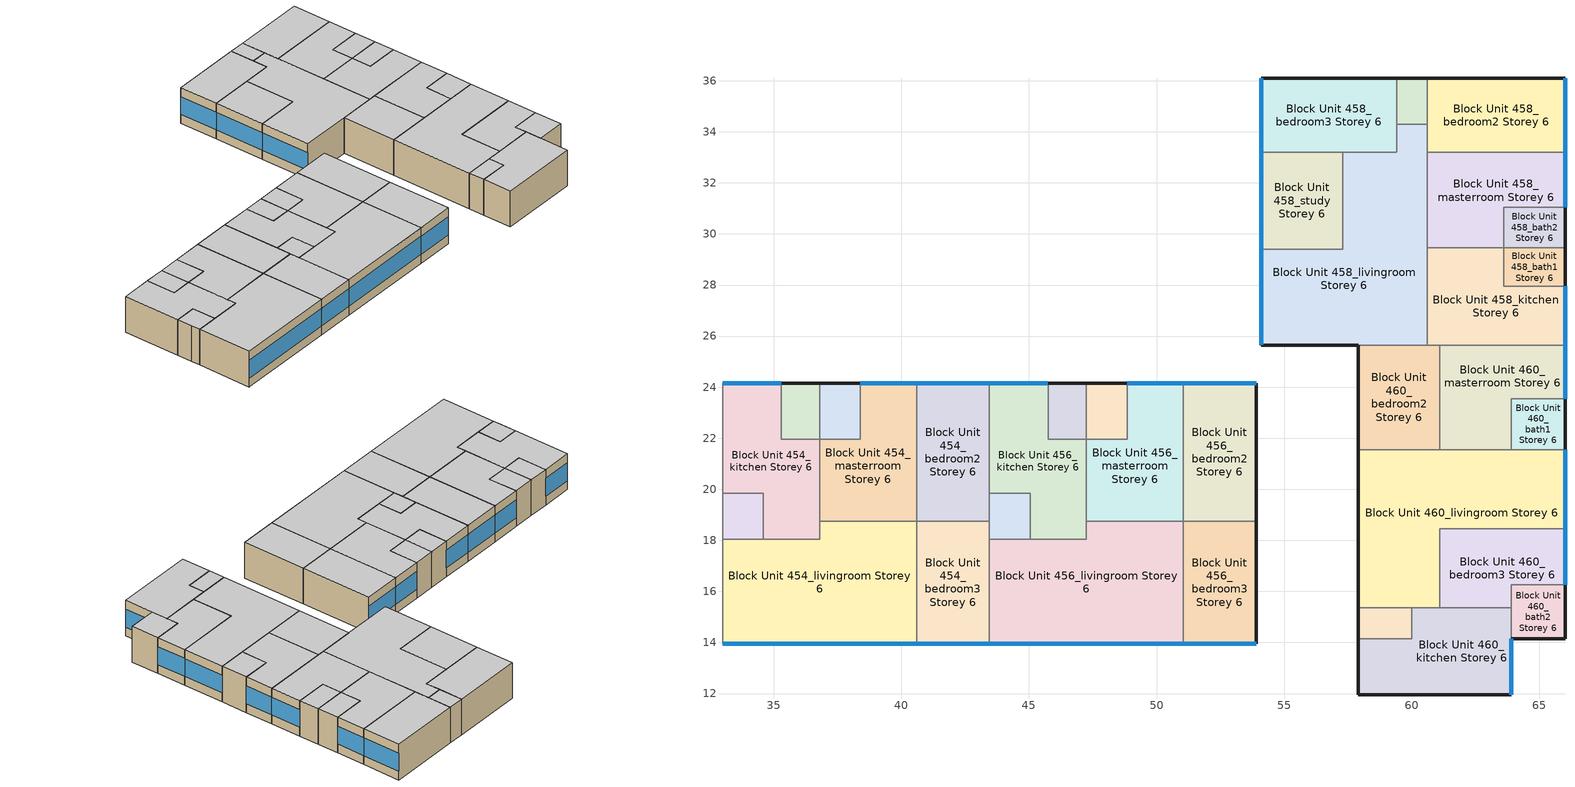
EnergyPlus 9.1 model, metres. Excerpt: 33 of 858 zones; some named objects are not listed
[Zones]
Block Unit 454_masterroom Storey 6
 floor adiabatic (Project Floor): 40.6,24.15 40.6,18.75 36.8,18.75 36.8,21.95 38.4,21.95 38.4,24.15 z20.4
 wall outside (Project Wall): 40.6,24.15 38.4,24.15 z20.4:23.2
 wall to Block Unit 454_bath2 Storey 6 (Project Wall): 38.4,24.15 38.4,21.95 36.8,21.95 z20.4:23.2
 wall to Block Unit 454_kitchen Storey 6 (Project Wall): 36.8,21.95 36.8,18.75 z20.4:23.2
 wall to Block Unit 454_livingroom Storey 6 (Project Wall): 36.8,18.75 40.6,18.75 z20.4:23.2
 wall to Block Unit 454_bedroom2 Storey 6 (Project Wall): 40.6,18.75 40.6,24.15 z20.4:23.2
 window (Project External Window): 40.6,24.15 38.4,24.15 z21.1:22.5
 ceiling adiabatic (Project Ceiling): 40.6,18.75 40.6,24.15 38.4,24.15 38.4,21.95 36.8,21.95 36.8,18.75 z23.2
Block Unit 454_bedroom2 Storey 6
 floor adiabatic (Project Floor): 43.45,24.15 43.45,18.75 40.6,18.75 40.6,24.15 z20.4
 wall outside (Project Wall): 43.45,24.15 40.6,24.15 z20.4:23.2
 wall to Block Unit 454_bedroom3 Storey 6 (Project Wall): 40.6,18.75 43.45,18.75 z20.4:23.2
 wall to Block Unit 456_kitchen Storey 6 (Project Wall): 43.45,19.85 43.45,24.15 z20.4:23.2
 wall to Block Unit 456_store Storey 6 (Project Wall): 43.45,18.75 43.45,19.85 z20.4:23.2
 window (Project External Window): 43.45,24.15 40.6,24.15 z21.1:22.5
 ceiling adiabatic (Project Ceiling): 43.45,18.75 43.45,24.15 40.6,24.15 40.6,18.75 z23.2
Block Unit 454_bedroom3 Storey 6
 floor adiabatic (Project Floor): 43.45,18.75 43.45,13.95 40.6,13.95 40.6,18.75 z20.4
 wall outside (Project Wall): 40.6,13.95 43.45,13.95 z20.4:23.2
 wall to Block Unit 454_livingroom Storey 6 (Project Wall): 40.6,18.75 40.6,13.95 z20.4:23.2
 wall to Block Unit 456_store Storey 6 (Project Wall): 43.45,18.05 43.45,18.75 z20.4:23.2
 wall to Block Unit 456_livingroom Storey 6 (Project Wall): 43.45,13.95 43.45,18.05 z20.4:23.2
 window (Project External Window): 40.6,13.95 43.45,13.95 z21.1:22.5
 ceiling adiabatic (Project Ceiling): 43.45,13.95 43.45,18.75 40.6,18.75 40.6,13.95 z23.2
Block Unit 454_bath1 Storey 6
 floor adiabatic (Project Floor): 36.8,24.15 36.8,21.95 35.3,21.95 35.3,24.15 z20.4
 wall outside (Project Wall): 36.8,24.15 35.3,24.15 z20.4:23.2
 wall to Block Unit 454_kitchen Storey 6 (Project Wall): 35.3,24.15 35.3,21.95 36.8,21.95 z20.4:23.2
 wall to Block Unit 454_bath2 Storey 6 (Project Wall): 36.8,21.95 36.8,24.15 z20.4:23.2
 ceiling adiabatic (Project Ceiling): 36.8,21.95 36.8,24.15 35.3,24.15 35.3,21.95 z23.2
Block Unit 454_bath2 Storey 6
 floor adiabatic (Project Floor): 38.4,24.15 38.4,21.95 36.8,21.95 36.8,24.15 z20.4
 wall outside (Project Wall): 38.4,24.15 36.8,24.15 z20.4:23.2
 ceiling adiabatic (Project Ceiling): 38.4,21.95 38.4,24.15 36.8,24.15 36.8,21.95 z23.2
Block Unit 454_kitchen Storey 6
 floor adiabatic (Project Floor): 35.3,24.15 35.3,21.95 36.8,21.95 36.8,18.05 34.6,18.05 34.6,19.85 33,19.85 33,24.15 z20.4
 wall outside (Project Wall): 35.3,24.15 33,24.15 z20.4:23.2
 wall to Block Unit 452_bedroom2 Storey 6 (Project Wall): 33,24.15 33,19.85 z20.4:23.2
 wall to Block Unit 454_livingroom Storey 6 (Project Wall): 34.6,18.05 36.8,18.05 36.8,18.75 z20.4:23.2
 wall to Block Unit 454_store Storey 6 (Project Wall): 33,19.85 34.6,19.85 34.6,18.05 z20.4:23.2
 window (Project External Window): 35.3,24.15 33,24.15 z21.1:22.5
 ceiling adiabatic (Project Ceiling): 36.8,18.05 36.8,21.95 35.3,21.95 35.3,24.15 33,24.15 33,19.85 34.6,19.85 34.6,18.05 z23.2
Block Unit 454_store Storey 6
 floor adiabatic (Project Floor): 34.6,19.85 34.6,18.05 33,18.05 33,19.85 z20.4
 wall to Block Unit 452_bedroom2 Storey 6 (Project Wall): 33,19.85 33,18.75 z20.4:23.2
 wall to Block Unit 452_bedroom3 Storey 6 (Project Wall): 33,18.75 33,18.05 z20.4:23.2
 wall to Block Unit 454_livingroom Storey 6 (Project Wall): 33,18.05 34.6,18.05 z20.4:23.2
 ceiling adiabatic (Project Ceiling): 34.6,18.05 34.6,19.85 33,19.85 33,18.05 z23.2
Block Unit 454_livingroom Storey 6
 floor adiabatic (Project Floor): 40.6,18.75 40.6,13.95 33,13.95 33,18.05 36.8,18.05 36.8,18.75 z20.4
 wall outside (Project Wall): 33,13.95 40.6,13.95 z20.4:23.2
 wall to Block Unit 452_bedroom3 Storey 6 (Project Wall): 33,18.05 33,13.95 z20.4:23.2
 window (Project External Window): 33,13.95 40.6,13.95 z21.1:22.5
 ceiling adiabatic (Project Ceiling): 40.6,13.95 40.6,18.75 36.8,18.75 36.8,18.05 33,18.05 33,13.95 z23.2
Block Unit 456_masterroom Storey 6
 floor adiabatic (Project Floor): 51.05,24.15 51.05,18.75 47.25,18.75 47.25,21.95 48.85,21.95 48.85,24.15 z20.4
 wall outside (Project Wall): 51.05,24.15 48.85,24.15 z20.4:23.2
 wall to Block Unit 456_bath2 Storey 6 (Project Wall): 48.85,24.15 48.85,21.95 47.25,21.95 z20.4:23.2
 wall to Block Unit 456_kitchen Storey 6 (Project Wall): 47.25,21.95 47.25,18.75 z20.4:23.2
 wall to Block Unit 456_livingroom Storey 6 (Project Wall): 47.25,18.75 51.05,18.75 z20.4:23.2
 wall to Block Unit 456_bedroom2 Storey 6 (Project Wall): 51.05,18.75 51.05,24.15 z20.4:23.2
 window (Project External Window): 51.05,24.15 48.85,24.15 z21.1:22.5
 ceiling adiabatic (Project Ceiling): 51.05,18.75 51.05,24.15 48.85,24.15 48.85,21.95 47.25,21.95 47.25,18.75 z23.2
Block Unit 456_bedroom2 Storey 6
 floor adiabatic (Project Floor): 53.9,24.15 53.9,18.75 51.05,18.75 51.05,24.15 z20.4
 wall outside (Project Wall): 53.9,18.75 53.9,24.15 51.05,24.15 z20.4:23.2
 wall to Block Unit 456_bedroom3 Storey 6 (Project Wall): 51.05,18.75 53.9,18.75 z20.4:23.2
 window (Project External Window): 53.9,24.15 51.05,24.15 z21.1:22.5
 ceiling adiabatic (Project Ceiling): 53.9,18.75 53.9,24.15 51.05,24.15 51.05,18.75 z23.2
Block Unit 456_bedroom3 Storey 6
 floor adiabatic (Project Floor): 53.9,18.75 53.9,13.95 51.05,13.95 51.05,18.75 z20.4
 wall outside (Project Wall): 51.05,13.95 53.9,13.95 53.9,18.75 z20.4:23.2
 wall to Block Unit 456_livingroom Storey 6 (Project Wall): 51.05,18.75 51.05,13.95 z20.4:23.2
 window (Project External Window): 51.05,13.95 53.9,13.95 z21.1:22.5
 ceiling adiabatic (Project Ceiling): 53.9,13.95 53.9,18.75 51.05,18.75 51.05,13.95 z23.2
Block Unit 456_bath1 Storey 6
 floor adiabatic (Project Floor): 47.25,24.15 47.25,21.95 45.75,21.95 45.75,24.15 z20.4
 wall outside (Project Wall): 47.25,24.15 45.75,24.15 z20.4:23.2
 wall to Block Unit 456_kitchen Storey 6 (Project Wall): 45.75,24.15 45.75,21.95 47.25,21.95 z20.4:23.2
 wall to Block Unit 456_bath2 Storey 6 (Project Wall): 47.25,21.95 47.25,24.15 z20.4:23.2
 ceiling adiabatic (Project Ceiling): 47.25,21.95 47.25,24.15 45.75,24.15 45.75,21.95 z23.2
Block Unit 456_bath2 Storey 6
 floor adiabatic (Project Floor): 48.85,24.15 48.85,21.95 47.25,21.95 47.25,24.15 z20.4
 wall outside (Project Wall): 48.85,24.15 47.25,24.15 z20.4:23.2
 ceiling adiabatic (Project Ceiling): 48.85,21.95 48.85,24.15 47.25,24.15 47.25,21.95 z23.2
Block Unit 456_kitchen Storey 6
 floor adiabatic (Project Floor): 45.75,24.15 45.75,21.95 47.25,21.95 47.25,18.05 45.05,18.05 45.05,19.85 43.45,19.85 43.45,24.15 z20.4
 wall outside (Project Wall): 45.75,24.15 43.45,24.15 z20.4:23.2
 wall to Block Unit 456_livingroom Storey 6 (Project Wall): 45.05,18.05 47.25,18.05 47.25,18.75 z20.4:23.2
 wall to Block Unit 456_store Storey 6 (Project Wall): 43.45,19.85 45.05,19.85 45.05,18.05 z20.4:23.2
 window (Project External Window): 45.75,24.15 43.45,24.15 z21.1:22.5
 ceiling adiabatic (Project Ceiling): 47.25,18.05 47.25,21.95 45.75,21.95 45.75,24.15 43.45,24.15 43.45,19.85 45.05,19.85 45.05,18.05 z23.2
Block Unit 456_store Storey 6
 floor adiabatic (Project Floor): 45.05,19.85 45.05,18.05 43.45,18.05 43.45,19.85 z20.4
 wall to Block Unit 456_livingroom Storey 6 (Project Wall): 43.45,18.05 45.05,18.05 z20.4:23.2
 ceiling adiabatic (Project Ceiling): 45.05,18.05 45.05,19.85 43.45,19.85 43.45,18.05 z23.2
Block Unit 456_livingroom Storey 6
 floor adiabatic (Project Floor): 51.05,18.75 51.05,13.95 43.45,13.95 43.45,18.05 47.25,18.05 47.25,18.75 z20.4
 wall outside (Project Wall): 43.45,13.95 51.05,13.95 z20.4:23.2
 window (Project External Window): 43.45,13.95 51.05,13.95 z21.1:22.5
 ceiling adiabatic (Project Ceiling): 51.05,13.95 51.05,18.75 47.25,18.75 47.25,18.05 43.45,18.05 43.45,13.95 z23.2
Block Unit 458_masterroom Storey 6
 floor adiabatic (Project Floor): 66,33.2 66,31.05 63.6,31.05 63.6,29.45 60.6,29.45 60.6,33.2 z20.4
 wall outside (Project Wall): 66,31.05 66,33.2 z20.4:23.2
 wall to Block Unit 458_bedroom2 Storey 6 (Project Wall): 66,33.2 60.6,33.2 z20.4:23.2
 wall to Block Unit 458_livingroom Storey 6 (Project Wall): 60.6,33.2 60.6,29.45 z20.4:23.2
 wall to Block Unit 458_kitchen Storey 6 (Project Wall): 60.6,29.45 63.6,29.45 z20.4:23.2
 wall to Block Unit 458_bath2 Storey 6 (Project Wall): 63.6,29.45 63.6,31.05 66,31.05 z20.4:23.2
 window (Project External Window): 66,31.05 66,33.2 z21.1:22.5
 ceiling adiabatic (Project Ceiling): 66,31.05 66,33.2 60.6,33.2 60.6,29.45 63.6,29.45 63.6,31.05 z23.2
Block Unit 458_bedroom2 Storey 6
 floor adiabatic (Project Floor): 66,36.1 66,33.2 60.6,33.2 60.6,36.1 z20.4
 wall outside (Project Wall): 66,33.2 66,36.1 60.6,36.1 z20.4:23.2
 wall to Block Unit 458_store Storey 6 (Project Wall): 60.6,36.1 60.6,34.3 z20.4:23.2
 wall to Block Unit 458_livingroom Storey 6 (Project Wall): 60.6,34.3 60.6,33.2 z20.4:23.2
 window (Project External Window): 66,33.2 66,36.1 z21.1:22.5
 ceiling adiabatic (Project Ceiling): 66,33.2 66,36.1 60.6,36.1 60.6,33.2 z23.2
Block Unit 458_bedroom3 Storey 6
 floor adiabatic (Project Floor): 59.4,36.1 59.4,33.2 54.1,33.2 54.1,36.1 z20.4
 wall outside (Project Wall): 59.4,36.1 54.1,36.1 54.1,33.2 z20.4:23.2
 wall to Block Unit 458_study Storey 6 (Project Wall): 54.1,33.2 57.3,33.2 z20.4:23.2
 wall to Block Unit 458_livingroom Storey 6 (Project Wall): 57.3,33.2 59.4,33.2 59.4,34.3 z20.4:23.2
 wall to Block Unit 458_store Storey 6 (Project Wall): 59.4,34.3 59.4,36.1 z20.4:23.2
 window (Project External Window): 54.1,36.1 54.1,33.2 z21.1:22.5
 ceiling adiabatic (Project Ceiling): 59.4,33.2 59.4,36.1 54.1,36.1 54.1,33.2 z23.2
Block Unit 458_study Storey 6
 floor adiabatic (Project Floor): 57.3,33.2 57.3,29.4 54.1,29.4 54.1,33.2 z20.4
 wall outside (Project Wall): 54.1,33.2 54.1,29.4 z20.4:23.2
 wall to Block Unit 458_livingroom Storey 6 (Project Wall): 54.1,29.4 57.3,29.4 57.3,33.2 z20.4:23.2
 window (Project External Window): 54.1,33.2 54.1,29.4 z21.1:22.5
 ceiling adiabatic (Project Ceiling): 57.3,29.4 57.3,33.2 54.1,33.2 54.1,29.4 z23.2
Block Unit 458_bath1 Storey 6
 floor adiabatic (Project Floor): 66,29.45 66,27.95 63.6,27.95 63.6,29.45 z20.4
 wall outside (Project Wall): 66,27.95 66,29.45 z20.4:23.2
 wall to Block Unit 458_bath2 Storey 6 (Project Wall): 66,29.45 63.6,29.45 z20.4:23.2
 wall to Block Unit 458_kitchen Storey 6 (Project Wall): 63.6,29.45 63.6,27.95 66,27.95 z20.4:23.2
 ceiling adiabatic (Project Ceiling): 66,27.95 66,29.45 63.6,29.45 63.6,27.95 z23.2
Block Unit 458_bath2 Storey 6
 floor adiabatic (Project Floor): 66,31.05 66,29.45 63.6,29.45 63.6,31.05 z20.4
 wall outside (Project Wall): 66,29.45 66,31.05 z20.4:23.2
 ceiling adiabatic (Project Ceiling): 66,29.45 66,31.05 63.6,31.05 63.6,29.45 z23.2
Block Unit 458_kitchen Storey 6
 floor adiabatic (Project Floor): 66,27.95 66,25.65 60.6,25.65 60.6,29.45 63.6,29.45 63.6,27.95 z20.4
 wall outside (Project Wall): 66,25.65 66,27.95 z20.4:23.2
 wall to Block Unit 458_livingroom Storey 6 (Project Wall): 60.6,29.45 60.6,25.65 z20.4:23.2
 wall to Block Unit 460_masterroom Storey 6 (Project Wall): 61.1,25.65 66,25.65 z20.4:23.2
 wall to Block Unit 460_bedroom2 Storey 6 (Project Wall): 60.6,25.65 61.1,25.65 z20.4:23.2
 window (Project External Window): 66,25.65 66,27.95 z21.1:22.5
 ceiling adiabatic (Project Ceiling): 66,25.65 66,27.95 63.6,27.95 63.6,29.45 60.6,29.45 60.6,25.65 z23.2
Block Unit 458_store Storey 6
 floor adiabatic (Project Floor): 60.6,36.1 60.6,34.3 59.4,34.3 59.4,36.1 z20.4
 wall outside (Project Wall): 60.6,36.1 59.4,36.1 z20.4:23.2
 wall to Block Unit 458_livingroom Storey 6 (Project Wall): 59.4,34.3 60.6,34.3 z20.4:23.2
 ceiling adiabatic (Project Ceiling): 60.6,34.3 60.6,36.1 59.4,36.1 59.4,34.3 z23.2
Block Unit 458_livingroom Storey 6
 floor adiabatic (Project Floor): 60.6,34.3 60.6,25.65 54.1,25.65 54.1,29.4 57.3,29.4 57.3,33.2 59.4,33.2 59.4,34.3 z20.4
 wall outside (Project Wall): 54.1,29.4 54.1,25.65 57.9,25.65 z20.4:23.2
 wall to Block Unit 460_bedroom2 Storey 6 (Project Wall): 57.9,25.65 60.6,25.65 z20.4:23.2
 window (Project External Window): 54.1,29.4 54.1,25.65 z21.1:22.5
 ceiling adiabatic (Project Ceiling): 60.6,25.65 60.6,34.3 59.4,34.3 59.4,33.2 57.3,33.2 57.3,29.4 54.1,29.4 54.1,25.65 z23.2
Block Unit 460_bath2 Storey 6
 floor adiabatic (Project Floor): 66,16.25 66,14.15 63.9,14.15 63.9,16.25 z20.4
 wall outside (Project Wall): 63.9,14.15 66,14.15 66,16.25 z20.4:23.2
 wall to Block Unit 460_bedroom3 Storey 6 (Project Wall): 66,16.25 63.9,16.25 63.9,15.35 z20.4:23.2
 wall to Block Unit 460_kitchen Storey 6 (Project Wall): 63.9,15.35 63.9,14.15 z20.4:23.2
 ceiling adiabatic (Project Ceiling): 66,14.15 66,16.25 63.9,16.25 63.9,14.15 z23.2
Block Unit 460_bedroom3 Storey 6
 floor adiabatic (Project Floor): 66,18.45 66,16.25 63.9,16.25 63.9,15.35 61.1,15.35 61.1,18.45 z20.4
 wall outside (Project Wall): 66,16.25 66,18.45 z20.4:23.2
 wall to Block Unit 460_livingroom Storey 6 (Project Wall): 66,18.45 61.1,18.45 61.1,15.35 z20.4:23.2
 wall to Block Unit 460_kitchen Storey 6 (Project Wall): 61.1,15.35 63.9,15.35 z20.4:23.2
 window (Project External Window): 66,16.25 66,18.45 z21.1:22.5
 ceiling adiabatic (Project Ceiling): 66,16.25 66,18.45 61.1,18.45 61.1,15.35 63.9,15.35 63.9,16.25 z23.2
Block Unit 460_livingroom Storey 6
 floor adiabatic (Project Floor): 66,21.55 66,18.45 61.1,18.45 61.1,15.35 57.9,15.35 57.9,21.55 z20.4
 wall outside (Project Wall): 57.9,21.55 57.9,15.35 / 66,18.45 66,21.55 z20.4:23.2
 wall to Block Unit 460_bath1 Storey 6 (Project Wall): 66,21.55 63.9,21.55 z20.4:23.2
 wall to Block Unit 460_masterroom Storey 6 (Project Wall): 63.9,21.55 61.1,21.55 z20.4:23.2
 wall to Block Unit 460_bedroom2 Storey 6 (Project Wall): 61.1,21.55 57.9,21.55 z20.4:23.2
 wall to Block Unit 460_kitchen Storey 6 (Project Wall): 60,15.35 61.1,15.35 z20.4:23.2
 wall to Block Unit 460_store Storey 6 (Project Wall): 57.9,15.35 60,15.35 z20.4:23.2
 window (Project External Window): 66,18.45 66,21.55 z21.1:22.5
 ceiling adiabatic (Project Ceiling): 66,18.45 66,21.55 57.9,21.55 57.9,15.35 61.1,15.35 61.1,18.45 z23.2
Block Unit 460_bath1 Storey 6
 floor adiabatic (Project Floor): 66,23.55 66,21.55 63.9,21.55 63.9,23.55 z20.4
 wall outside (Project Wall): 66,21.55 66,23.55 z20.4:23.2
 wall to Block Unit 460_masterroom Storey 6 (Project Wall): 66,23.55 63.9,23.55 63.9,21.55 z20.4:23.2
 ceiling adiabatic (Project Ceiling): 66,21.55 66,23.55 63.9,23.55 63.9,21.55 z23.2
Block Unit 460_masterroom Storey 6
 floor adiabatic (Project Floor): 66,25.65 66,23.55 63.9,23.55 63.9,21.55 61.1,21.55 61.1,25.65 z20.4
 wall outside (Project Wall): 66,23.55 66,25.65 z20.4:23.2
 wall to Block Unit 460_bedroom2 Storey 6 (Project Wall): 61.1,25.65 61.1,21.55 z20.4:23.2
 window (Project External Window): 66,23.55 66,25.65 z21.1:22.5
 ceiling adiabatic (Project Ceiling): 66,23.55 66,25.65 61.1,25.65 61.1,21.55 63.9,21.55 63.9,23.55 z23.2
Block Unit 460_bedroom2 Storey 6
 floor adiabatic (Project Floor): 61.1,25.65 61.1,21.55 57.9,21.55 57.9,25.65 z20.4
 wall outside (Project Wall): 57.9,25.65 57.9,21.55 z20.4:23.2
 ceiling adiabatic (Project Ceiling): 61.1,21.55 61.1,25.65 57.9,25.65 57.9,21.55 z23.2
Block Unit 460_kitchen Storey 6
 floor adiabatic (Project Floor): 63.9,15.35 63.9,11.95 57.9,11.95 57.9,14.15 60,14.15 60,15.35 z20.4
 wall outside (Project Wall): 57.9,14.15 57.9,11.95 63.9,11.95 63.9,14.15 z20.4:23.2
 wall to Block Unit 460_store Storey 6 (Project Wall): 60,15.35 60,14.15 57.9,14.15 z20.4:23.2
 window (Project External Window): 63.9,11.95 63.9,14.15 z21.1:22.5
 ceiling adiabatic (Project Ceiling): 63.9,11.95 63.9,15.35 60,15.35 60,14.15 57.9,14.15 57.9,11.95 z23.2
Block Unit 460_store Storey 6
 floor adiabatic (Project Floor): 60,15.35 60,14.15 57.9,14.15 57.9,15.35 z20.4
 wall outside (Project Wall): 57.9,15.35 57.9,14.15 z20.4:23.2
 ceiling adiabatic (Project Ceiling): 60,14.15 60,15.35 57.9,15.35 57.9,14.15 z23.2
[Building]
One Precinct: North Axis=0; Terrain=City; Loads Convergence Tolerance Value=0.04; Temperature Convergence Tolerance Value=0.4; Solar Distribution=FullInteriorAndExterior; Maximum Number of Warmup Days=25; Minimum Number of Warmup Days=6
[Site:Location]
SGP_Singapore.486980_IWEC: Latitude=1.37; Longitude=103.98; Time Zone=8; Elevation=16
[MATERIAL] Roughness=MediumRough
Name | Thickness | Conductivity | Density | Specific Heat | Thermal Absorptance | Solar Absorptance | Visible Absorptance
ConcreteWall | 0.15 | 0.8 | 2400 | 880 | 0.85 | 0.79 | 0.79
Greenwall | 0.079 | 2.5 | 1293 | 853 | 0.98 | 0.75 | 0.75
[WindowMaterial:SimpleGlazingSystem]
SingleGlazingEuroGrey: UFactor=5.93; Solar Heat Gain Coefficient=0.62; Visible Transmittance=0.495
[Construction]
Project Wall: Greenwall
Project Floor; Project Ceiling: ConcreteWall
Project External Window: SingleGlazingEuroGrey
[ZONE] Type=1; Multiplier=1; Ceiling Height=autocalculate; Volume=autocalculate; Floor Area=autocalculate; Part of Total Floor Area=Yes
Block Unit 454_masterroom Storey 6; Block Unit 454_bedroom2 Storey 6; Block Unit 454_bedroom3 Storey 6; Block Unit 454_bath1 Storey 6; Block Unit 454_bath2 Storey 6; Block Unit 454_kitchen Storey 6; Block Unit 454_store Storey 6; Block Unit 454_livingroom Storey 6; Block Unit 456_masterroom Storey 6; Block Unit 456_bedroom2 Storey 6; Block Unit 456_bedroom3 Storey 6; Block Unit 456_bath1 Storey 6; Block Unit 456_bath2 Storey 6; Block Unit 456_kitchen Storey 6; Block Unit 456_store Storey 6; Block Unit 456_livingroom Storey 6; Block Unit 458_masterroom Storey 6; Block Unit 458_bedroom2 Storey 6; Block Unit 458_bedroom3 Storey 6; Block Unit 458_study Storey 6; Block Unit 458_bath1 Storey 6; Block Unit 458_bath2 Storey 6; Block Unit 458_kitchen Storey 6; Block Unit 458_store Storey 6; Block Unit 458_livingroom Storey 6; Block Unit 460_bath2 Storey 6; Block Unit 460_bedroom3 Storey 6; Block Unit 460_livingroom Storey 6; Block Unit 460_bath1 Storey 6; Block Unit 460_masterroom Storey 6; Block Unit 460_bedroom2 Storey 6; Block Unit 460_kitchen Storey 6; Block Unit 460_store Storey 6
[ZONEINFILTRATION:DESIGNFLOWRATE] Design Flow Rate Calculation Method=AirChanges/Hour; Constant Term Coefficient=1; Temperature Term Coefficient=0; Velocity Term Coefficient=0; Velocity Squared Term Coefficient=0
Name | Zone or ZoneList | Schedule | Air Changes per Hour
Block Unit 454_masterroom Storey 6 Infiltration | Block Unit 454_masterroom Storey 6 | Always On | 0.2
Block Unit 454_bedroom2 Storey 6 Infiltration | Block Unit 454_bedroom2 Storey 6 | Always On | 0.2
Block Unit 454_bedroom3 Storey 6 Infiltration | Block Unit 454_bedroom3 Storey 6 | Always On | 0.2
Block Unit 454_bath1 Storey 6 Infiltration | Block Unit 454_bath1 Storey 6 | Always On | 1
Block Unit 454_bath2 Storey 6 Infiltration | Block Unit 454_bath2 Storey 6 | Always On | 1
Block Unit 454_kitchen Storey 6 Infiltration | Block Unit 454_kitchen Storey 6 | Always On | 1
Block Unit 454_store Storey 6 Infiltration | Block Unit 454_store Storey 6 | Always On | 1
Block Unit 454_livingroom Storey 6 Infiltration | Block Unit 454_livingroom Storey 6 | Living_Infiltration_AirCon | 1
Block Unit 456_masterroom Storey 6 Infiltration | Block Unit 456_masterroom Storey 6 | Always On | 0.2
Block Unit 456_bedroom2 Storey 6 Infiltration | Block Unit 456_bedroom2 Storey 6 | Always On | 0.2
Block Unit 456_bedroom3 Storey 6 Infiltration | Block Unit 456_bedroom3 Storey 6 | Always On | 0.2
Block Unit 456_bath1 Storey 6 Infiltration | Block Unit 456_bath1 Storey 6 | Always On | 1
Block Unit 456_bath2 Storey 6 Infiltration | Block Unit 456_bath2 Storey 6 | Always On | 1
Block Unit 456_kitchen Storey 6 Infiltration | Block Unit 456_kitchen Storey 6 | Always On | 1
Block Unit 456_store Storey 6 Infiltration | Block Unit 456_store Storey 6 | Always On | 1
Block Unit 456_livingroom Storey 6 Infiltration | Block Unit 456_livingroom Storey 6 | Living_Infiltration_AirCon | 1
Block Unit 458_masterroom Storey 6 Infiltration | Block Unit 458_masterroom Storey 6 | Always On | 0.2
Block Unit 458_bedroom2 Storey 6 Infiltration | Block Unit 458_bedroom2 Storey 6 | Always On | 0.2
Block Unit 458_bedroom3 Storey 6 Infiltration | Block Unit 458_bedroom3 Storey 6 | Always On | 0.2
Block Unit 458_study Storey 6 Infiltration | Block Unit 458_study Storey 6 | Always On | 1
Block Unit 458_bath1 Storey 6 Infiltration | Block Unit 458_bath1 Storey 6 | Always On | 1
Block Unit 458_bath2 Storey 6 Infiltration | Block Unit 458_bath2 Storey 6 | Always On | 1
Block Unit 458_kitchen Storey 6 Infiltration | Block Unit 458_kitchen Storey 6 | Always On | 1
Block Unit 458_store Storey 6 Infiltration | Block Unit 458_store Storey 6 | Always On | 1
Block Unit 458_livingroom Storey 6 Infiltration | Block Unit 458_livingroom Storey 6 | Living_Infiltration_AirCon | 1
Block Unit 460_bath2 Storey 6 Infiltration | Block Unit 460_bath2 Storey 6 | Always On | 1
Block Unit 460_bedroom3 Storey 6 Infiltration | Block Unit 460_bedroom3 Storey 6 | Always On | 0.2
Block Unit 460_livingroom Storey 6 Infiltration | Block Unit 460_livingroom Storey 6 | Living_Infiltration_AirCon | 1
Block Unit 460_bath1 Storey 6 Infiltration | Block Unit 460_bath1 Storey 6 | Always On | 1
Block Unit 460_masterroom Storey 6 Infiltration | Block Unit 460_masterroom Storey 6 | Always On | 0.2
Block Unit 460_bedroom2 Storey 6 Infiltration | Block Unit 460_bedroom2 Storey 6 | Always On | 0.2
Block Unit 460_kitchen Storey 6 Infiltration | Block Unit 460_kitchen Storey 6 | Always On | 1
Block Unit 460_store Storey 6 Infiltration | Block Unit 460_store Storey 6 | Always On | 1
[HVACTEMPLATE:ZONE:IDEALLOADSAIRSYSTEM] Template Thermostat=Zone Stat; System Availability Schedule=AirCon_normal; Maximum Heating Supply Air Temperature=50; Minimum Cooling Supply Air Temperature=13; Maximum Heating Supply Air Humidity Ratio=0.0156; Minimum Cooling Supply Air Humidity Ratio=0.0077; Heating Limit=NoLimit; Cooling Limit=NoLimit; Heating Availability Schedule=Always Off; Cooling Availability Schedule=AirCon_normal; Dehumidification Control Type=Humidistat; Cooling Sensible Heat Ratio=0.7; Dehumidification Setpoint=60; Humidification Control Type=None; Outdoor Air Method=None; Outdoor Air Flow Rate per Person=0.00944; Outdoor Air Flow Rate per Zone Floor Area=0; Outdoor Air Flow Rate per Zone=0; Demand Controlled Ventilation Type=None; Outdoor Air Economizer Type=NoEconomizer; Heat Recovery Type=None; Sensible Heat Recovery Effectiveness=0.7; Latent Heat Recovery Effectiveness=0.65
Block Unit 454_masterroom Storey 6; Block Unit 454_bedroom2 Storey 6; Block Unit 454_bedroom3 Storey 6; Block Unit 454_livingroom Storey 6; Block Unit 456_masterroom Storey 6; Block Unit 456_bedroom2 Storey 6; Block Unit 456_bedroom3 Storey 6; Block Unit 456_livingroom Storey 6; Block Unit 458_masterroom Storey 6; Block Unit 458_bedroom2 Storey 6; Block Unit 458_bedroom3 Storey 6; Block Unit 458_livingroom Storey 6; Block Unit 460_bedroom3 Storey 6; Block Unit 460_livingroom Storey 6; Block Unit 460_masterroom Storey 6; Block Unit 460_bedroom2 Storey 6
[Schedule:Compact]
Always On: Through: 12/31, For: AllDays, Until: 24:00, 1
Always Off: Through: 12/31, For: AllDays, Until: 24:00, 0
AirCon_normal: Through: 31 Dec, For: AllDays, Until: 07:00, 1, Until: 22:00, 0, Until: 24:00, 1
[SCHEDULE:COMPACT]
Living_Infiltration_AirCon: Through: 12/31, For: AllDays, Until: 07:00, 0.2, Until: 22:00, 1, Until: 24:00, 0.2
